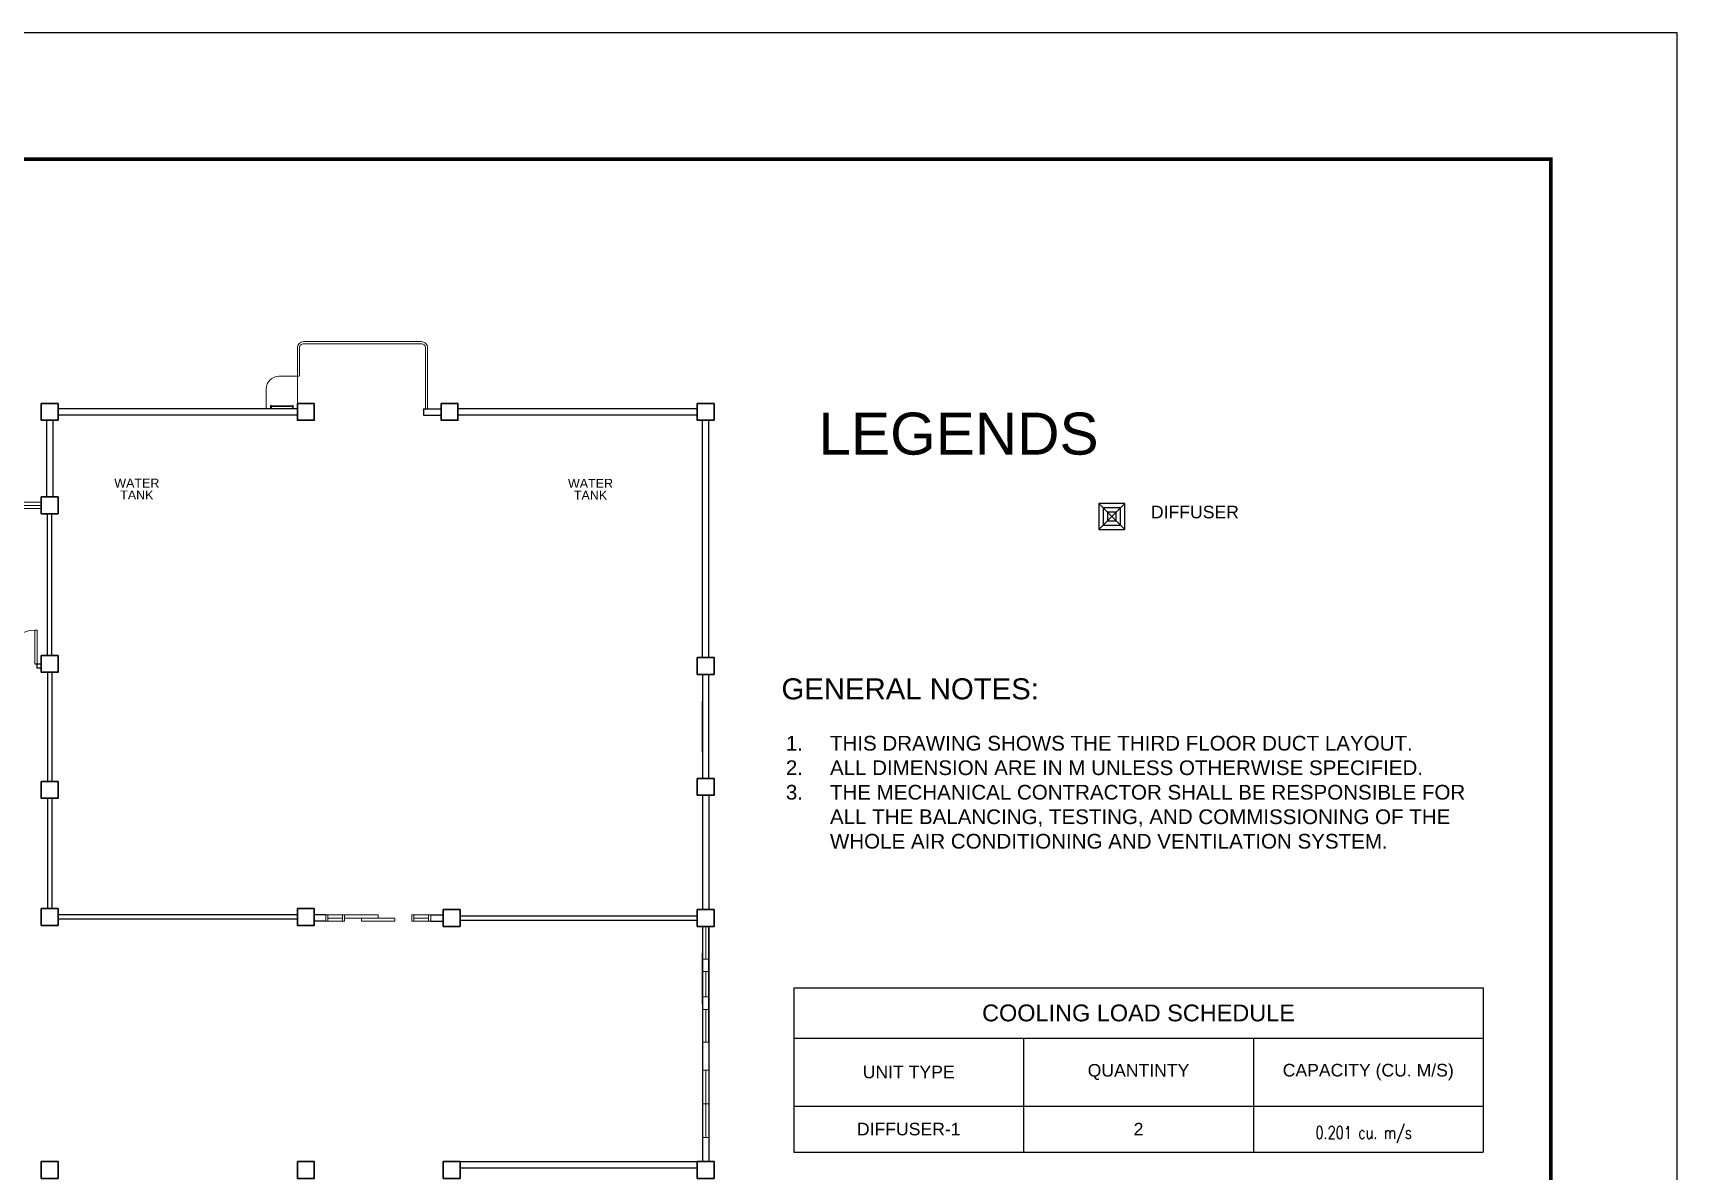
# Model space of a CAD drawing. Header units: millimetres. Extents: x 3 to 421, y 1 to 337.
# Drawn here: x 381.46 to 420.62, y 133.39 to 160.49 of the extents above; entities that cross this region are included whole.
import ezdxf

# ---------------------------------------------------------------- set-up
doc = ezdxf.new("R2010")
doc.units = ezdxf.units.MM
doc.header["$MEASUREMENT"] = 0
for name, color, linetype in [('diffuser', 7, 'Continuous'), ('label', 7, 'Continuous'), ('Legends', 7, 'Continuous'), ('template', 7, 'Continuous'), ('text', 7, 'Continuous')]:
    doc.layers.add(name, color=color, linetype=linetype)
doc.styles.add('Arch-Dim', font='simplex.shx', dxfattribs={"width": 0.75})
doc.styles.get("Standard").update_dxf_attribs({"font": 'arial.ttf'})
doc.styles.add('SWISSLT175', font='swissl.ttf', dxfattribs={"height": 0.175})

# ---------------------------------------------------------------- blocks, each defined once
blk = doc.blocks.new('AC-S-12')
at = {"layer": 'diffuser'}
for p, q in [((-0.15, 0.15), (0.15, -0.15)), ((0.15, 0.15), (-0.15, -0.15)), ((-0.15, 0.15), (-0.15, -0.15)), ((0.15, 0.15), (-0.15, 0.15)), ((-0.1, 0.1), (-0.1, -0.1)), ((0.1, 0.1), (-0.1, 0.1)), ((-0.05, 0.05), (-0.05, -0.05)), ((0.05, 0.05), (-0.05, 0.05)), ((0.05, -0.05), (0.05, 0.05)), ((0.1, -0.1), (0.1, 0.1)), ((0.15, -0.15), (0.15, 0.15)), ((-0.15, -0.15), (0.15, -0.15)), ((-0.1, -0.1), (0.1, -0.1)), ((-0.05, -0.05), (0.05, -0.05))]:
    blk.add_line(p, q, dxfattribs=at)
for points in [[(-0.358, 0.358, 0, 0.0447, 0), (-0.295, 0.295, 0, 0, 0), (-0.15, 0.15, 0, 0, 0)], [(0.358, 0.358, 0, 0.0447, 0), (0.295, 0.295, 0, 0, 0), (0.15, 0.15, 0, 0, 0)], [(-0.358, -0.358, 0, 0.0447, 0), (-0.295, -0.295, 0, 0, 0), (-0.15, -0.15, 0, 0, 0)], [(0.358, -0.358, 0, 0.0447, 0), (0.295, -0.295, 0, 0, 0), (0.15, -0.15, 0, 0, 0)]]:
    blk.add_lwpolyline(points, format="xyseb", dxfattribs=at)
blk = doc.blocks.new('fcu')
at = {"layer": 'diffuser', "color": 7, "xscale": 2.052644456280903, "yscale": 2.052644456280903, "zscale": 2.052644456280903}
blk.add_blockref('AC-S-12', (0, 0), dxfattribs=at)
blk = doc.blocks.new('*T72')
at = {"layer": 'diffuser', "color": 0, "linetype": 'ByBlock', "lineweight": -2, "transparency": 16777216}
for p, q in [((0, 0), (16.418, 0)), ((0, 0), (0, -3.91)), ((16.418, 0), (16.418, -3.91)), ((0, -1.193), (16.418, -1.193)), ((5.473, -1.193), (5.473, -3.91)), ((10.945, -1.193), (10.945, -3.91)), ((0, -2.811), (16.418, -2.811)), ((0, -3.91), (16.418, -3.91))]:
    blk.add_line(p, q, dxfattribs=at)
at = {"layer": 'diffuser', "color": 0, "transparency": 16777216, "attachment_point": 5}
for s, insert, char_height, width in [('COOLING LOAD SCHEDULE', (8.209, -0.597), 0.4, 16.29761), ('UNIT TYPE', (2.736, -2.002), 0.3, 5.35254), ('QUANTINTY', (8.209, -2.002), 0.3, 5.35254), ('CAPACITY (CU. M/S)', (13.681, -2.002), 0.3, 5.35254), ('DIFFUSER-1', (2.736, -3.361), 0.3, 5.35254), ('2', (8.209, -3.361), 0.3, 5.35254)]:
    blk.add_mtext(s, dxfattribs=dict(at, insert=insert, char_height=char_height, width=width))

msp = doc.modelspace()

# ---------------------------------------------------------------- linework, layer by layer
at = {"color": 8, "linetype": 'ByBlock', "lineweight": 9}
for p, q in [((387.018, 151.542), (387.018, 152.017)), ((387.318, 152.317), (387.788, 152.317)), ((387.138, 151.624), (387.118, 151.624)), ((387.118, 151.624), (387.118, 151.544)), ((387.138, 151.544), (387.138, 151.624)), ((387.388, 151.614), (387.138, 151.614)), ((387.388, 151.594), (387.138, 151.594)), ((387.388, 151.614), (387.638, 151.614)), ((387.388, 151.594), (387.638, 151.594)), ((387.638, 151.544), (387.638, 151.624)), ((387.638, 151.624), (387.658, 151.624)), ((387.658, 151.624), (387.658, 151.544)), ((378.333, 149.317), (381.658, 149.317)), ((381.658, 149.244), (378.333, 149.244)), ((378.333, 149.167), (381.658, 149.167)), ((381.558, 145.369), (381.658, 145.369)), ((397.408, 138.579), (397.408, 139.219)), ((397.408, 138.443), (397.408, 139.219)), ((397.483, 139.219), (397.483, 138.443)), ((397.558, 138.579), (397.558, 139.219)), ((397.558, 138.443), (397.408, 138.443)), ((397.558, 138.143), (397.408, 138.143)), ((397.408, 138.143), (397.408, 137.543)), ((397.483, 138.143), (397.483, 137.543)), ((397.558, 137.843), (397.558, 138.143)), ((397.408, 137.543), (397.558, 137.543)), ((397.408, 137.543), (397.408, 137.243)), ((397.408, 137.379), (397.408, 136.617)), ((397.408, 137.243), (397.558, 137.243)), ((397.483, 137.243), (397.483, 136.468)), ((397.558, 137.379), (397.558, 136.617)), ((397.558, 137.243), (397.558, 136.467)), ((397.558, 136.467), (397.408, 136.469)), ((397.408, 135.704), (397.408, 136.467)), ((397.408, 136.369), (397.408, 133.619)), ((397.558, 136.617), (397.558, 136.467)), ((397.558, 135.704), (397.558, 136.467)), ((397.408, 134.194), (397.408, 135.794)), ((397.408, 135.794), (397.558, 135.794)), ((397.408, 134.504), (397.408, 135.704)), ((397.483, 135.794), (397.483, 134.194)), ((397.558, 134.504), (397.558, 135.704)), ((397.408, 134.994), (397.558, 134.994)), ((397.558, 134.994), (397.558, 134.194)), ((397.408, 134.504), (397.408, 133.619)), ((397.558, 134.504), (397.558, 133.619)), ((397.558, 134.194), (397.408, 134.194))]:
    msp.add_line(p, q, dxfattribs=at)
at = {"color": 8, "linetype": 'ByBlock', "lineweight": 25}
for p, q in [((381.783, 151.269), (381.783, 149.444)), ((381.933, 151.269), (381.933, 149.444)), ((387.758, 151.542), (382.058, 151.542)), ((387.758, 151.392), (382.058, 151.392)), ((390.758, 151.542), (391.183, 151.542)), ((390.758, 151.392), (391.183, 151.392)), ((397.283, 151.542), (391.583, 151.542)), ((397.283, 151.392), (391.583, 151.392)), ((397.408, 145.619), (397.408, 151.269)), ((397.558, 145.619), (397.558, 151.269)), ((381.808, 145.669), (381.808, 149.044)), ((381.908, 145.669), (381.908, 149.044)), ((381.508, 145.469), (381.658, 145.469)), ((381.558, 145.369), (381.558, 145.469)), ((381.658, 145.369), (381.558, 145.369)), ((381.808, 145.269), (381.808, 142.669)), ((381.908, 145.269), (381.908, 142.669)), ((397.408, 145.219), (397.408, 142.744)), ((397.558, 142.744), (397.558, 145.219)), ((397.408, 143.379), (397.408, 144.579)), ((381.808, 142.269), (381.808, 139.645)), ((381.908, 142.269), (381.908, 139.645)), ((397.408, 142.344), (397.408, 139.619)), ((397.558, 142.344), (397.558, 139.619)), ((397.408, 141.704), (397.408, 140.504)), ((397.408, 139.219), (397.408, 133.619)), ((397.558, 139.219), (397.558, 133.619)), ((397.558, 136.467), (397.558, 139.219)), ((397.408, 137.379), (397.408, 138.579)), ((397.558, 137.379), (397.558, 138.579)), ((397.558, 138.143), (397.558, 138.443))]:
    msp.add_line(p, q, dxfattribs=at)
at = {"color": 8, "linetype": 'Continuous', "lineweight": 25}
for p, q in [((390.758, 151.542), (390.758, 151.392)), ((388.433, 139.495), (388.158, 139.495)), ((390.933, 139.494), (391.233, 139.494)), ((388.433, 139.344), (388.158, 139.344)), ((390.933, 139.344), (391.233, 139.344))]:
    msp.add_line(p, q, dxfattribs=at)
at = {"color": 8, "lineweight": 25}
for p, q in [((387.758, 139.495), (382.058, 139.495)), ((391.633, 139.469), (397.283, 139.469)), ((387.758, 139.395), (382.058, 139.395)), ((391.633, 139.369), (397.283, 139.369)), ((391.633, 133.619), (397.283, 133.619)), ((391.633, 133.469), (397.283, 133.469))]:
    msp.add_line(p, q, dxfattribs=at)
at = {"color": 8, "linetype": 'ByBlock', "lineweight": 13}
for p, q in [((388.833, 139.494), (388.483, 139.494)), ((390.533, 139.494), (390.883, 139.494)), ((388.483, 139.419), (388.833, 139.419)), ((388.833, 139.344), (388.483, 139.344)), ((390.883, 139.419), (390.533, 139.419)), ((390.533, 139.344), (390.883, 139.344))]:
    msp.add_line(p, q, dxfattribs=at)
at = {"color": 8, "lineweight": 9, "ltscale": 0.4}
msp.add_line((397.408, 137.598), (397.408, 138.088), dxfattribs=at)
at = {"color": 8, "linetype": 'ByBlock', "lineweight": 9}
for points in [[(390.858, 151.542), (390.858, 152.992, 0.414214), (390.708, 153.142), (387.908, 153.142, 0.414214), (387.758, 152.992), (387.758, 151.667), (387.758, 152.317)], [(390.808, 151.542), (390.808, 152.992, 0.414214), (390.708, 153.092), (387.908, 153.092, 0.414214), (387.808, 152.992), (387.808, 152.337)]]:
    msp.add_lwpolyline(points, format="xyb", dxfattribs=at)
at = {"color": 8, "linetype": 'ByBlock', "lineweight": 35}
for points in [[(381.658, 151.669), (382.058, 151.669), (382.058, 151.269), (381.658, 151.269)], [(387.758, 151.669), (388.158, 151.669), (388.158, 151.269), (387.758, 151.269)], [(391.183, 151.669), (391.583, 151.669), (391.583, 151.269), (391.183, 151.269)], [(397.283, 151.669), (397.683, 151.669), (397.683, 151.269), (397.283, 151.269)], [(381.658, 149.444), (382.058, 149.444), (382.058, 149.044), (381.658, 149.044)], [(381.658, 145.669), (382.058, 145.669), (382.058, 145.269), (381.658, 145.269)], [(397.283, 145.619), (397.683, 145.619), (397.683, 145.219), (397.283, 145.219)], [(381.658, 142.669), (382.058, 142.669), (382.058, 142.269), (381.658, 142.269)], [(397.283, 142.744), (397.683, 142.744), (397.683, 142.344), (397.283, 142.344)], [(381.658, 139.645), (382.058, 139.645), (382.058, 139.245), (381.658, 139.245)], [(387.758, 139.645), (388.158, 139.645), (388.158, 139.245), (387.758, 139.245)], [(391.233, 139.619), (391.633, 139.619), (391.633, 139.219), (391.233, 139.219)], [(397.283, 139.619), (397.683, 139.619), (397.683, 139.219), (397.283, 139.219)], [(381.658, 133.619), (382.058, 133.619), (382.058, 133.219), (381.658, 133.219)], [(387.758, 133.62), (388.158, 133.62), (388.158, 133.22), (387.758, 133.22)], [(391.233, 133.619), (391.633, 133.619), (391.633, 133.219), (391.233, 133.219)], [(397.283, 133.619), (397.683, 133.619), (397.683, 133.219), (397.283, 133.219)]]:
    msp.add_lwpolyline(points, close=True, dxfattribs=at)
at = {"color": 8, "lineweight": 13, "ltscale": 0.03}
msp.add_lwpolyline([(381.508, 145.469), (381.558, 145.469), (381.558, 146.269), (381.508, 146.269)], close=True, dxfattribs=at)
at = {"color": 8, "linetype": 'ByBlock', "lineweight": 13}
for points in [[(388.483, 139.494), (388.483, 139.344), (388.433, 139.344), (388.433, 139.494)], [(388.883, 139.494), (388.883, 139.344), (388.833, 139.344), (388.833, 139.494)], [(388.883, 139.494), (389.683, 139.494), (389.683, 139.419), (388.883, 139.419)], [(390.483, 139.494), (390.483, 139.344), (390.533, 139.344), (390.533, 139.494)], [(390.883, 139.494), (390.883, 139.344), (390.933, 139.344), (390.933, 139.494)], [(389.283, 139.419), (390.083, 139.419), (390.083, 139.344), (389.283, 139.344)]]:
    msp.add_lwpolyline(points, close=True, dxfattribs=at)
at = {"color": 8, "lineweight": 9}
for points in [[(397.408, 139.219), (397.558, 139.219), (397.558, 138.443), (397.408, 138.443)], [(397.408, 138.143), (397.558, 138.143), (397.558, 137.543), (397.408, 137.543)], [(397.408, 137.243), (397.558, 137.243), (397.558, 136.467), (397.408, 136.467)], [(397.408, 135.794), (397.558, 135.794), (397.558, 134.194), (397.408, 134.194)]]:
    msp.add_lwpolyline(points, close=True, dxfattribs=at)
at = {"color": 8, "linetype": 'ByBlock', "lineweight": 9}
for centre, radius, start, end in [((387.318, 152.017), 0.3, 90, 180), ((387.788, 152.337), 0.02, 270, 0)]:
    msp.add_arc(centre, radius, start, end, dxfattribs=at)
at = {"color": 8, "lineweight": 13, "ltscale": 0.03}
msp.add_arc((381.508, 145.517), 0.752, 90, 183.6952, dxfattribs=at)
at = {"color": 8, "linetype": 'ByBlock', "lineweight": 9}
for p in [(397.408, 137.979), (397.408, 135.104)]:
    msp.add_point(p, dxfattribs=at)
at = {"layer": 'template'}
for p, q in [((420.621, 160.492), (321.345, 160.492)), ((420.621, 90.097), (420.621, 160.492))]:
    msp.add_line(p, q, dxfattribs=at)
at = {"layer": 'template', "linetype": 'Continuous', "const_width": 0.0853}
msp.add_lwpolyline([(327.362, 93.105), (417.613, 93.105), (417.613, 157.484), (327.362, 157.484)], close=True, dxfattribs=at)

# ---------------------------------------------------------------- block references
msp.add_blockref('*T72', (399.583, 137.754))
at = {"layer": 'Legends', "linetype": 'Continuous', "lineweight": 25}
msp.add_blockref('fcu', (407.158, 148.98), dxfattribs=at)

# ---------------------------------------------------------------- texts
at = {"layer": 'label', "color": 8, "linetype": 'ByBlock', "lineweight": 9, "ltscale": 0.4, "char_height": 0.2125, "attachment_point": 5, "line_spacing_factor": 0.8, "style": 'SWISSLT175'}
for insert in [(383.934, 149.633), (394.74, 149.627)]:
    msp.add_mtext('WATER^JTANK', dxfattribs=dict(at, insert=insert))
at = {"layer": 'Legends', "attachment_point": 1}
for s, width, insert, char_height in [('LEGENDS', 9.67592, (400.167, 151.452), 1), ('DIFFUSER', 11.26859, (408.088, 149.235), 0.3), ('GENERAL NOTES:', 10.05204, (399.288, 145.126), 0.5), ('\\pxi-3,l4,t4;1.^ITHIS DRAWING SHOWS THE THIRD FLOOR DUCT LAYOUT.\\P2.^IALL DIMENSION ARE IN M UNLESS OTHERWISE SPECIFIED.\\P3.^ITHE MECHANICAL CONTRACTOR SHALL BE RESPONSIBLE FOR ALL THE BALANCING, TESTING, AND COMMISSIONING OF THE WHOLE AIR CONDITIONING AND VENTILATION SYSTEM.', 17.13282, (399.043, 143.756), 0.35)]:
    msp.add_mtext_dynamic_manual_height_columns(s, width=width, gutter_width=1, heights=[0], dxfattribs=dict(at, insert=insert, char_height=char_height))
at = {"layer": 'text', "color": 0, "linetype": 'Continuous', "lineweight": 25, "insert": (412.007, 134.46), "char_height": 0.3, "attachment_point": 1, "style": 'Arch-Dim'}
msp.add_mtext_dynamic_manual_height_columns('\\A1;0.201 cu. m/s', width=4.36387, gutter_width=1.011, heights=[0], dxfattribs=at)

doc.saveas('drawing.dxf')
